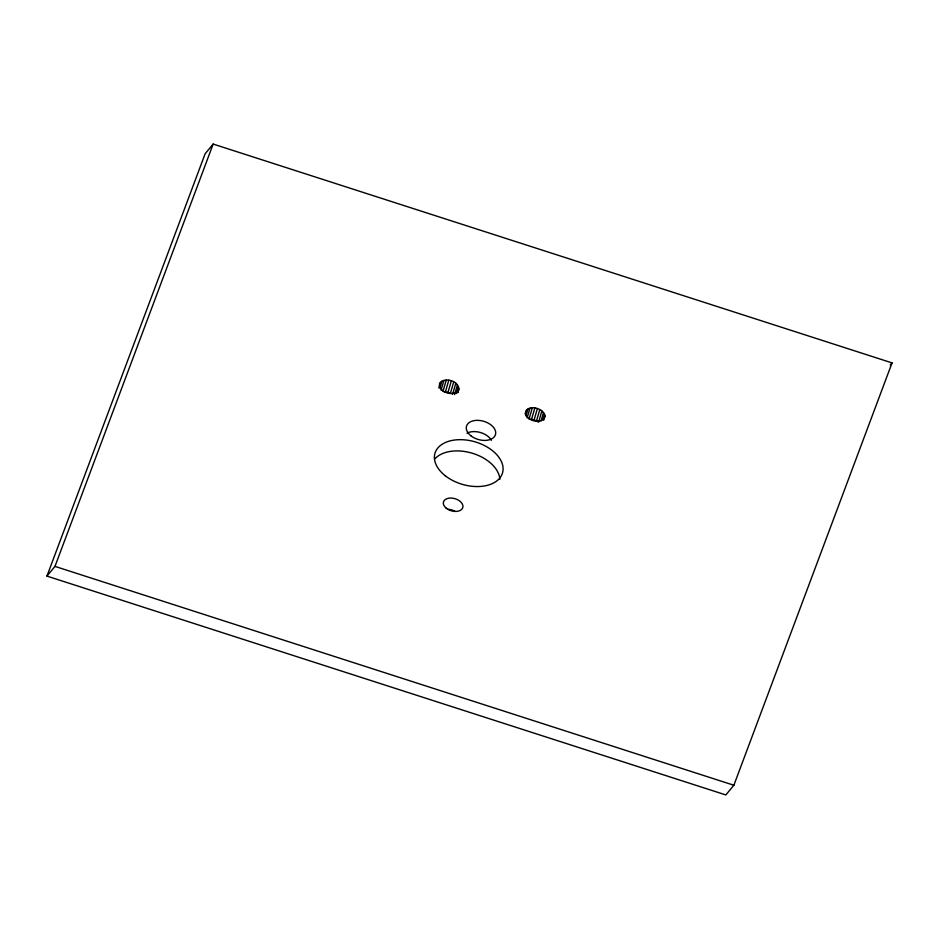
<?xml version="1.0" encoding="UTF-8"?>
<svg xmlns="http://www.w3.org/2000/svg" width="939" height="939" viewBox="0 0 939 939"><rect width="100%" height="100%" fill="white"/><g stroke="black" fill="none" stroke-linecap="round" stroke-linejoin="round"><path stroke-width="1.41" d="M458.666 389.861C459.711 380.964 444.135 376.328 439.534 383.699C438.49 392.596 454.065 397.232 458.666 389.861L457.845 392.678M544.972 415.954C542.812 425.179 526.662 421.282 525.347 413.078C527.495 403.864 543.646 407.761 544.972 415.954L543.751 420.179M438.818 387.889L440.438 382.267M439.91 388.159L441.929 381.14M441.072 390.237L443.912 380.389M446.248 380.084L442.997 391.328L450.485 393.077L453.725 381.833M445.532 391.481L448.772 380.236M448.079 392.079L451.33 380.835M452.563 394.415L455.814 383.171M454.593 394.591L457.434 384.755M456.46 393.5L458.49 386.481M457.692 392.432L458.913 388.218M525.277 414.216L526.497 410.003M525.957 415.907L527.988 408.876M527.131 417.972L529.972 408.136M532.307 407.831L529.056 419.076L534.138 419.815L538.622 422.151L541.862 410.906M531.591 419.217L534.831 407.972M534.138 419.815L537.378 408.571M536.533 420.813L539.784 409.568M541.052 420.93L543.493 412.491M542.93 419.839L544.55 414.216M46.95 576.1L205.136 153.761L213.165 144.066L892.05 362.9L733.864 785.239L725.835 794.934L46.95 576.1L54.978 566.393L213.165 144.066M890.266 365.06L892.05 362.9M54.978 566.393L733.864 785.239M435.18 458.537A35.189 22.196 16.1 0 1 473.279 453.537A35.189 22.196 16.1 0 1 499.83 479.383M466.988 433.172A15.083 9.507 16.1 0 1 491.414 440.309M447.516 509.29A10.059 6.338 16.1 0 1 454.946 511.274M445.25 475.744A35.189 22.196 16.1 0 0 502.201 473.89A35.189 22.196 16.1 0 0 458.748 439.687A35.189 22.196 16.1 0 0 445.25 475.744M470.92 435.802A15.083 9.507 16.1 0 0 495.334 435.015A15.083 9.507 16.1 0 0 476.707 420.355A15.083 9.507 16.1 0 0 470.92 435.802M446.072 508.069A10.059 6.338 16.1 0 0 462.575 508.128A10.059 6.338 16.1 0 0 450.767 498.046A10.059 6.338 16.1 0 0 446.072 508.069"/></g></svg>
